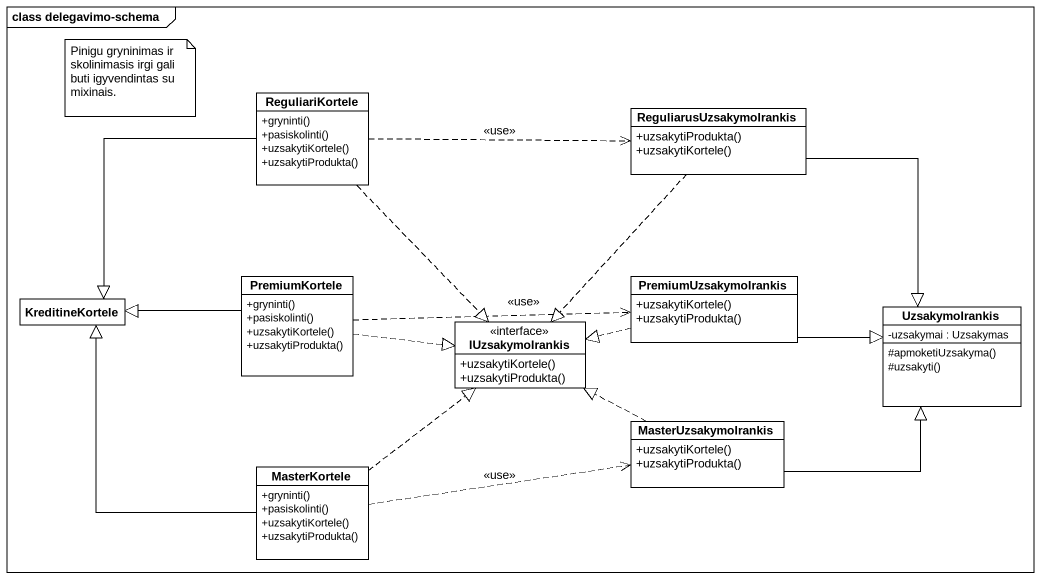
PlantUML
@startuml
mainframe class delegavimo-schema
hide circle
hide empty members
skinparam classAttributeIconSize 0
class ReguliariKortele {
  +gryninti()
  +pasiskolinti()
  +uzsakytiKortele()
  +uzsakytiProdukta()
}
class ReguliarusUzsakymoIrankis {
  +uzsakytiProdukta()
  +uzsakytiKortele()
}
class KreditineKortele
class PremiumKortele {
  +gryninti()
  +pasiskolinti()
  +uzsakytiKortele()
  +uzsakytiProdukta()
}
class PremiumUzsakymoIrankis {
  +uzsakytiKortele()
  +uzsakytiProdukta()
}
class UzsakymoIrankis {
  -uzsakymai : Uzsakymas
  #apmoketiUzsakyma()
  #uzsakyti()
}
interface IUzsakymoIrankis {
  +uzsakytiKortele()
  +uzsakytiProdukta()
}
class MasterUzsakymoIrankis {
  +uzsakytiKortele()
  +uzsakytiProdukta()
}
class MasterKortele {
  +gryninti()
  +pasiskolinti()
  +uzsakytiKortele()
  +uzsakytiProdukta()
}
ReguliariKortele .right.> ReguliarusUzsakymoIrankis : <<use>>
ReguliariKortele --|> KreditineKortele
ReguliariKortele ..|> IUzsakymoIrankis
ReguliarusUzsakymoIrankis --|> UzsakymoIrankis
ReguliarusUzsakymoIrankis ..|> IUzsakymoIrankis
PremiumKortele -left-|> KreditineKortele
PremiumKortele .right.> PremiumUzsakymoIrankis : <<use>>
PremiumKortele .right.|> IUzsakymoIrankis
PremiumUzsakymoIrankis -right-|> UzsakymoIrankis
PremiumUzsakymoIrankis .left.|> IUzsakymoIrankis
MasterUzsakymoIrankis -right-|> UzsakymoIrankis
MasterUzsakymoIrankis .left.|> IUzsakymoIrankis
MasterKortele -up-|> KreditineKortele
MasterKortele .up.|> IUzsakymoIrankis
MasterKortele .right.> MasterUzsakymoIrankis : <<use>>
note as N1
  Pinigu gryninimas ir skolinimasis irgi gali buti igyvendintas su mixinais.
end note
@enduml
